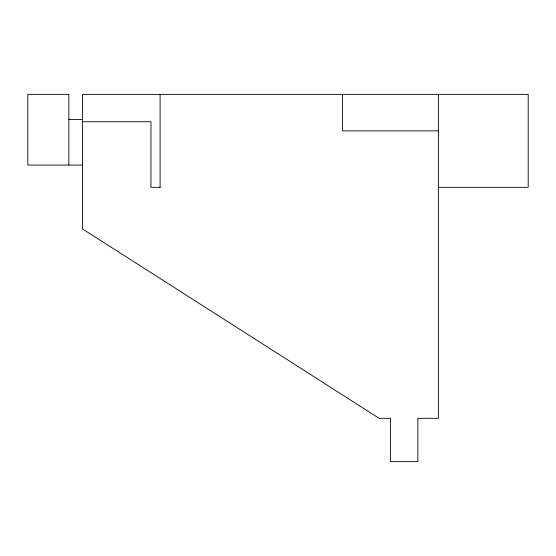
<?xml version="1.0" encoding="UTF-8"?>
<svg xmlns="http://www.w3.org/2000/svg" width="556" height="556" viewBox="0 0 556 556"><rect width="100%" height="100%" fill="white"/><g stroke="black" fill="none" stroke-linecap="round" stroke-linejoin="round"><path stroke-width="0.83" d="M68.861 119.464L82.545 119.464M82.545 121.743L150.975 121.743L150.975 187.33L160.1 187.33M438.392 130.869L342.586 130.869L342.586 94.374M82.545 165.083L27.8 165.083L27.8 94.374L68.861 94.374L68.861 165.083M438.392 187.33L528.2 187.33L528.2 94.374L82.545 94.374L82.545 228.954L379.088 418.286L390.493 418.286L390.493 461.626L417.862 461.626L417.862 418.286L438.392 418.286L438.392 94.374M160.1 94.374L160.1 187.553"/></g></svg>
